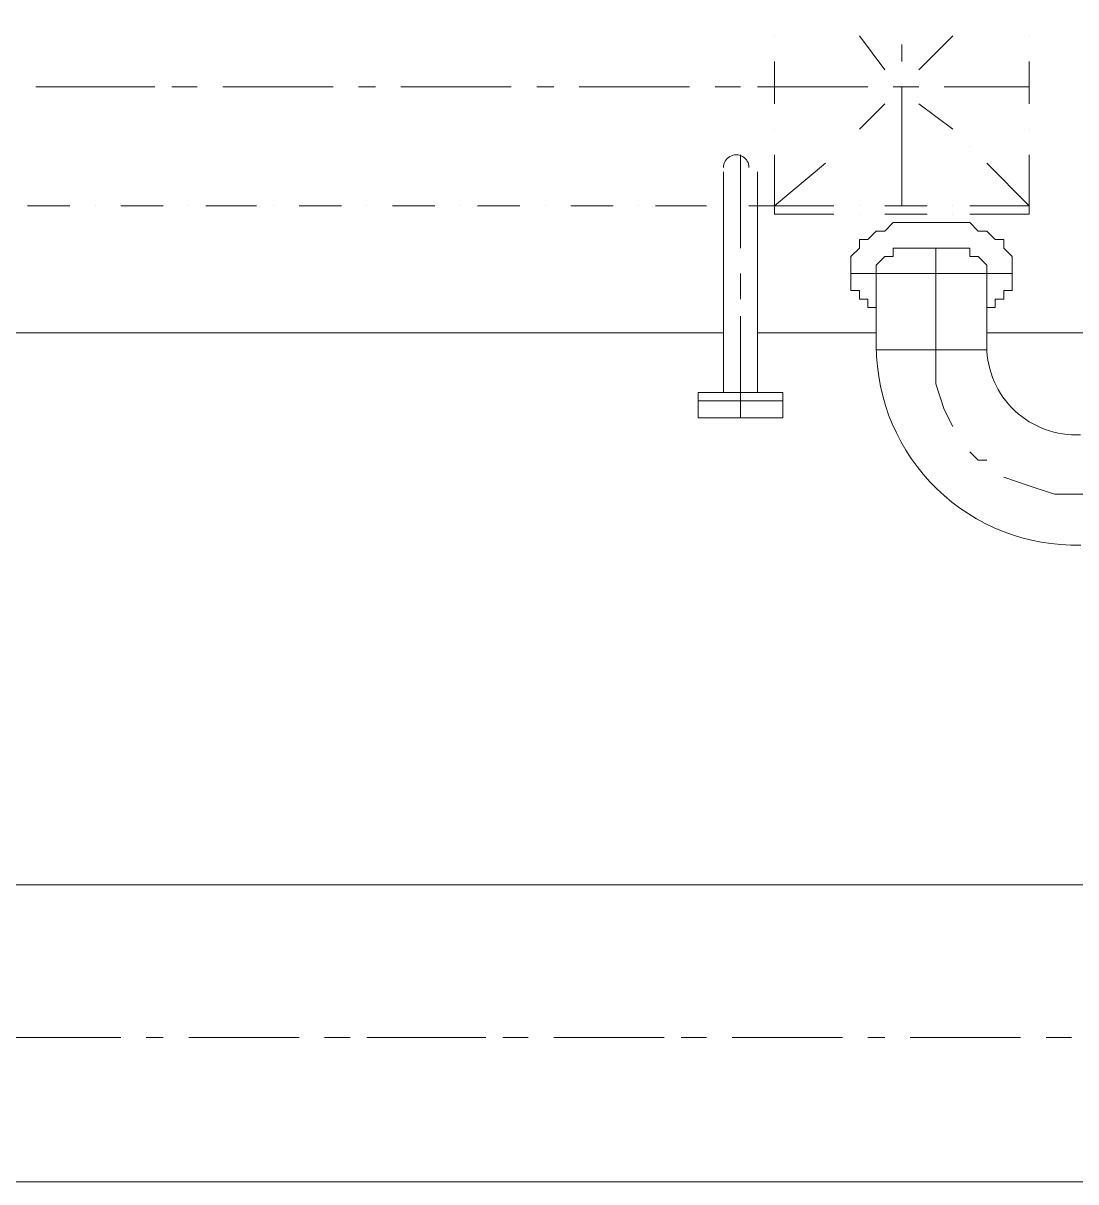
# Model space of a CAD drawing. Header units: metres. Extents: x -941 to 1333, y -28 to 1490.
# Drawn here: x 996.897 to 999, y 354.363 to 356.678 of the extents above; entities that cross this region are included whole.
import ezdxf

# ---------------------------------------------------------------- set-up
doc = ezdxf.new("R2010")
doc.units = ezdxf.units.M

msp = doc.modelspace()

# ---------------------------------------------------------------- linework, layer by layer
at = {"lineweight": 0}
for points in [[(996.53264, 358.24664), (999.41557, 358.24664), (999.41557, 356.059), (998.82203, 356.059)], [(998.39807, 356.65255), (998.39807, 356.65255)], [(998.39807, 356.65255), (998.39807, 356.65255)], [(998.61853, 356.58471), (998.56765, 356.65255)], [(998.68636, 356.58471), (998.75419, 356.65255)], [(998.90682, 356.65255), (998.90682, 356.65255)], [(998.65244, 356.60167), (998.65244, 356.63559)], [(998.39807, 356.51688), (998.39807, 356.60167), (998.39807, 356.51688)], [(998.90682, 356.51688), (998.90682, 356.60167)], [(996.92269, 356.5508), (997.16011, 356.5508)], [(997.19402, 356.5508), (997.2449, 356.5508)], [(997.29577, 356.5508), (997.51623, 356.5508)], [(997.56711, 356.5508), (997.60102, 356.5508)], [(997.6519, 356.5508), (997.87236, 356.5508)], [(997.92323, 356.5508), (997.95715, 356.5508)], [(998.00803, 356.5508), (998.22848, 356.5508)], [(998.27936, 356.5508), (998.33023, 356.5508)], [(998.36415, 356.5508), (998.58461, 356.5508)], [(998.63549, 356.5508), (998.68636, 356.5508)], [(998.65244, 356.5508), (998.65244, 356.5508)], [(998.65244, 356.5508), (998.65244, 356.5508)], [(998.65244, 356.31338), (998.65244, 356.5508)], [(998.73724, 356.5508), (998.90682, 356.5508)], [(998.56765, 356.46601), (998.61853, 356.51688)], [(998.75419, 356.46601), (998.68636, 356.51688)], [(998.39807, 356.46601), (998.39807, 356.46601)], [(998.39807, 356.46601), (998.39807, 356.46601)], [(998.90682, 356.46601), (998.90682, 356.46601)], [(998.33023, 356.22859), (998.33023, 356.41513)], [(998.34719, 356.31338), (998.39807, 356.31338), (998.39807, 356.41513), (998.39807, 356.31338), (998.51678, 356.31338), (998.39807, 356.31338), (998.39807, 356.29642), (998.51678, 356.29642)], [(998.53374, 356.43209), (998.53374, 356.43209)], [(998.78811, 356.43209), (998.78811, 356.43209)], [(998.82203, 356.39817), (998.90682, 356.31338), (998.78811, 356.31338), (998.90682, 356.31338), (998.90682, 356.41513)], [(998.39807, 356.31338), (998.49982, 356.39817)], [(998.29632, 356.38121), (998.29632, 355.94029)], [(998.36415, 356.38121), (998.36415, 355.94029)], [(996.99052, 356.31338), (996.90573, 356.31338)], [(997.0414, 356.31338), (997.0414, 356.31338)], [(997.17706, 356.31338), (997.09227, 356.31338)], [(997.22794, 356.31338), (997.22794, 356.31338)], [(997.36361, 356.31338), (997.26186, 356.31338)], [(997.39752, 356.31338), (997.39752, 356.31338)], [(997.53319, 356.31338), (997.4484, 356.31338)], [(997.58407, 356.31338), (997.58407, 356.31338)], [(997.71973, 356.31338), (997.63494, 356.31338)], [(997.77061, 356.31338), (997.77061, 356.31338)], [(997.88932, 356.31338), (997.80452, 356.31338)], [(997.94019, 356.31338), (997.94019, 356.31338)], [(998.07586, 356.31338), (997.99107, 356.31338)], [(998.12673, 356.31338), (998.12673, 356.31338)], [(998.2624, 356.31338), (998.16065, 356.31338)], [(998.29632, 356.31338), (998.29632, 356.31338)], [(998.56765, 356.31338), (998.56765, 356.31338)], [(998.56765, 356.31338), (998.56765, 356.31338)], [(998.70332, 356.31338), (998.61853, 356.31338), (998.70332, 356.31338)], [(998.75419, 356.31338), (998.75419, 356.31338)], [(998.75419, 356.31338), (998.75419, 356.31338)], [(998.90682, 356.31338), (998.90682, 356.29642), (998.78811, 356.29642)], [(998.82203, 356.10988), (998.83899, 356.10988), (998.83899, 356.12684), (998.85595, 356.12684), (998.85595, 356.1438), (998.8729, 356.1438), (998.8729, 356.16075), (998.8729, 356.17771), (998.8729, 356.19467), (998.8729, 356.21163), (998.85595, 356.22859), (998.85595, 356.24555), (998.83899, 356.24555), (998.82203, 356.2625), (998.80507, 356.2625), (998.78811, 356.27946), (998.77115, 356.27946), (998.75419, 356.27946), (998.73724, 356.27946), (998.72028, 356.27946), (998.70332, 356.27946), (998.68636, 356.27946), (998.6694, 356.27946), (998.65244, 356.27946), (998.63549, 356.27946), (998.61853, 356.2625), (998.60157, 356.2625), (998.58461, 356.24555), (998.56765, 356.24555), (998.56765, 356.22859), (998.55069, 356.21163), (998.55069, 356.19467), (998.55069, 356.17771), (998.55069, 356.16075), (998.55069, 356.1438), (998.56765, 356.1438), (998.56765, 356.12684), (998.58461, 356.12684), (998.58461, 356.10988), (998.60157, 356.10988)], [(998.56765, 356.29642), (998.56765, 356.29642)], [(998.70332, 356.29642), (998.61853, 356.29642)], [(998.75419, 356.29642), (998.75419, 356.29642)], [(998.72028, 356.22859), (998.72028, 356.02509), (998.72028, 355.95725), (998.73724, 355.90638), (998.75419, 355.87246)], [(998.33023, 356.12684), (998.33023, 356.17771)], [(998.8729, 356.17771), (998.55069, 356.17771)], [(998.33023, 355.88942), (998.33023, 356.09292)], [(998.29632, 356.059), (996.53264, 356.059)], [(998.60157, 356.059), (998.36415, 356.059)], [(998.78811, 355.82159), (998.80507, 355.80463), (998.82203, 355.80463)], [(999.0764, 355.73679), (999.02553, 355.73679), (998.9577, 355.73679), (998.90682, 355.75375), (998.85595, 355.77071)], [(997.09227, 354.65146), (996.87181, 354.65146)], [(997.17706, 354.65146), (997.14315, 354.65146)], [(997.4484, 354.65146), (997.22794, 354.65146)], [(997.55015, 354.65146), (997.49927, 354.65146)], [(997.82148, 354.65146), (997.58407, 354.65146)], [(997.90627, 354.65146), (997.8554, 354.65146)], [(998.17761, 354.65146), (997.95715, 354.65146)], [(998.2624, 354.65146), (998.21153, 354.65146)], [(998.53374, 354.65146), (998.31328, 354.65146)], [(998.61853, 354.65146), (998.58461, 354.65146)], [(998.88986, 354.65146), (998.6694, 354.65146)], [(998.99161, 354.65146), (998.94074, 354.65146)]]:
    msp.add_lwpolyline(points, dxfattribs=at)
for points in [[(998.60157, 356.17771), (998.60157, 356.19467), (998.61853, 356.21163), (998.63549, 356.21163), (998.63549, 356.22859), (998.65244, 356.22859), (998.6694, 356.22859), (998.68636, 356.22859), (998.70332, 356.22859), (998.72028, 356.22859), (998.73724, 356.22859), (998.75419, 356.22859), (998.77115, 356.22859), (998.78811, 356.22859), (998.78811, 356.21163), (998.80507, 356.21163), (998.82203, 356.19467), (998.82203, 356.17771), (998.82203, 356.02509), (998.60157, 356.02509)], [(998.41503, 355.92334), (998.41503, 355.94029), (998.24544, 355.94029), (998.24544, 355.92334)], [(998.24544, 355.88942), (998.41503, 355.88942), (998.41503, 355.92334), (998.24544, 355.92334)], [(995.80343, 354.95671), (1002.07804, 354.95671), (1002.07804, 354.36316), (995.80343, 354.36316)]]:
    msp.add_lwpolyline(points, close=True, dxfattribs=at)
for centre, radius, start, end in [((998.32176, 356.38969), 0.02544, 359.99986, 180.00014), ((999.00009, 356.03357), 0.39852, 180.25816, 271.43376), ((999.00009, 356.03357), 0.17806, 180.56585, 273.07073)]:
    msp.add_arc(centre, radius, start, end, dxfattribs=at)

doc.saveas('drawing.dxf')
